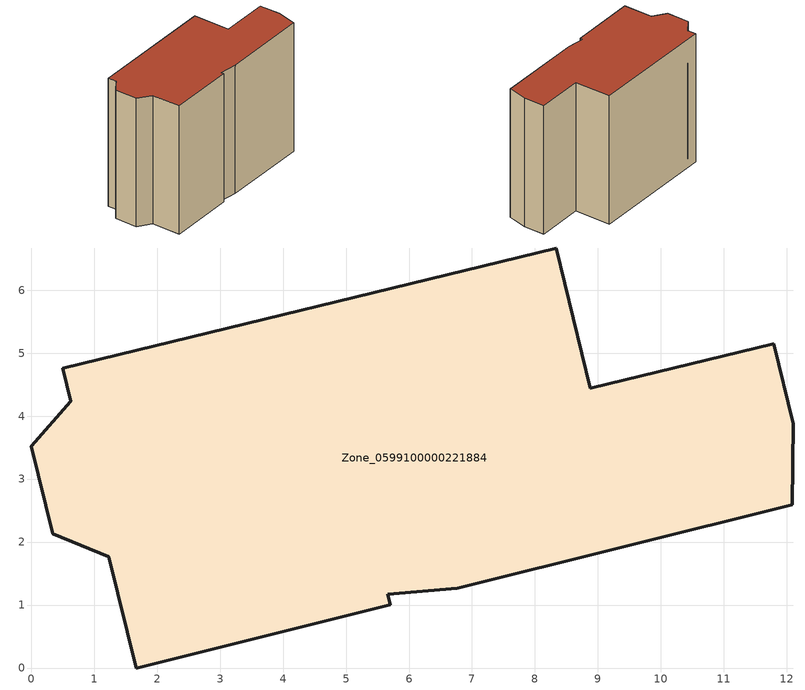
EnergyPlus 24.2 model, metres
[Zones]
Zone_0599100000221884
 floor ground (C_G): 6.77,1.27 5.67,1.17 5.71,1 1.67,0 1.23,1.77 0.34,2.13 0,3.52 0.63,4.24 0.5,4.76 8.34,6.67 8.88,4.44 11.79,5.15 12.1,3.88 12.09,2.59 z0
 wall outside (C_F): 0.63,4.24 0,3.52 0.34,2.13 1.23,1.77 1.67,0 5.71,1 5.67,1.17 6.77,1.27 12.09,2.59 12.1,3.88 11.79,5.15 8.88,4.44 8.34,6.67 0.5,4.76 0.63,4.24 z0:8.38
 roof outside (C_R): 12.1,3.88 11.79,5.15 8.88,4.44 8.34,6.67 0.5,4.76 0.63,4.24 0,3.52 0.34,2.13 1.23,1.77 1.67,0 5.71,1 5.67,1.17 6.77,1.27 12.09,2.59 z8.38
[BUILDING]
Pand.0599100000221884: North Axis=0; Terrain=City; Loads Convergence Tolerance Value=0.04; Temperature Convergence Tolerance Value=0.4; Solar Distribution=FullExterior; Maximum Number of Warmup Days=25; Minimum Number of Warmup Days=1
[Site:Location]
Rotterdam.The.Hague.AP_ZH_NLD Design_Conditions: Latitude=51.96; Longitude=4.45; Time Zone=1; Elevation=-4.5
[SITE:GROUNDTEMPERATURE:BUILDINGSURFACE]
18, 18, 18, 18, 18, 18, 18, 18, 18, 18, 18, 18
[MATERIAL] Thermal Absorptance=0.9; Solar Absorptance=0.7; Visible Absorptance=0.7
Name | Roughness | Thickness | Conductivity | Density | Specific Heat
G.TC.1946 | MediumSmooth | 0.15 | 1 | 540 | 1210
F.TC.1946 | Rough | 0.3 | 0.857143 | 1920 | 840
R.TC.1946 | MediumRough | 0.2 | 0.909091 | 1500 | 1000
[CONSTRUCTION]
C_G: G.TC.1946
C_F: F.TC.1946
C_R: R.TC.1946
[ZONE]
Zone_0599100000221884: Type=1; Multiplier=1; Ceiling Height=Autocalculate; Volume=Autocalculate; Floor Area=autocalculate; Part of Total Floor Area=Yes
[ZONEINFILTRATION:DESIGNFLOWRATE]
Infil_Zone_0599100000221884: Zone or ZoneList or Space or SpaceList=Zone_0599100000221884; Schedule=AlwaysOn; Design Flow Rate Calculation Method=Flow/Area; Flow Rate per Floor Area=0.003; Constant Term Coefficient=1; Temperature Term Coefficient=0; Velocity Term Coefficient=0; Velocity Squared Term Coefficient=0
[HVACTEMPLATE:ZONE:IDEALLOADSAIRSYSTEM]
Zone_0599100000221884: Maximum Heating Supply Air Temperature=50; Minimum Cooling Supply Air Temperature=13; Maximum Heating Supply Air Humidity Ratio=0.0156; Minimum Cooling Supply Air Humidity Ratio=0.0077; Heating Limit=NoLimit; Cooling Limit=NoLimit; Dehumidification Control Type=ConstantSensibleHeatRatio; Cooling Sensible Heat Ratio=0.7; Dehumidification Setpoint=60; Humidification Control Type=None; Humidification Setpoint=30; Outdoor Air Method=None; Outdoor Air Flow Rate per Person=0.00944; Outdoor Air Flow Rate per Zone Floor Area=0; Outdoor Air Flow Rate per Zone=0; Demand Controlled Ventilation Type=None; Outdoor Air Economizer Type=NoEconomizer; Heat Recovery Type=None; Sensible Heat Recovery Effectiveness=0.7; Latent Heat Recovery Effectiveness=0.65
[ZONECONTROL:THERMOSTAT]
ThermostatControl_Zone_0599100000221884: Zone or ZoneList=Zone_0599100000221884; Control Type Schedule=DualSetpointControlType; Control 1=Thermostat_Zone_0599100000221884; Temperature Difference Between Cutout And Setpoint=0
[THERMOSTATSETPOINT:DUALSETPOINT]
Thermostat_Zone_0599100000221884: Heating Setpoint Temperature Schedule=HeatingSetpoint_Zone_0599100000221884; Cooling Setpoint Temperature Schedule=CoolingSetpoint_Zone_0599100000221884
[SCHEDULE:COMPACT]
HeatingSetpoint_Zone_0599100000221884: Through: 12/31, For: AllDays, Until: 24:00, 21
CoolingSetpoint_Zone_0599100000221884: Through: 12/31, For: AllDays, Until: 24:00, 24
DualSetpointControlType: Through: 12/31, For: AllDays, Until: 24:00, 4
AlwaysOn: Through: 12/31, For: AllDays, Until: 24:00, 1
